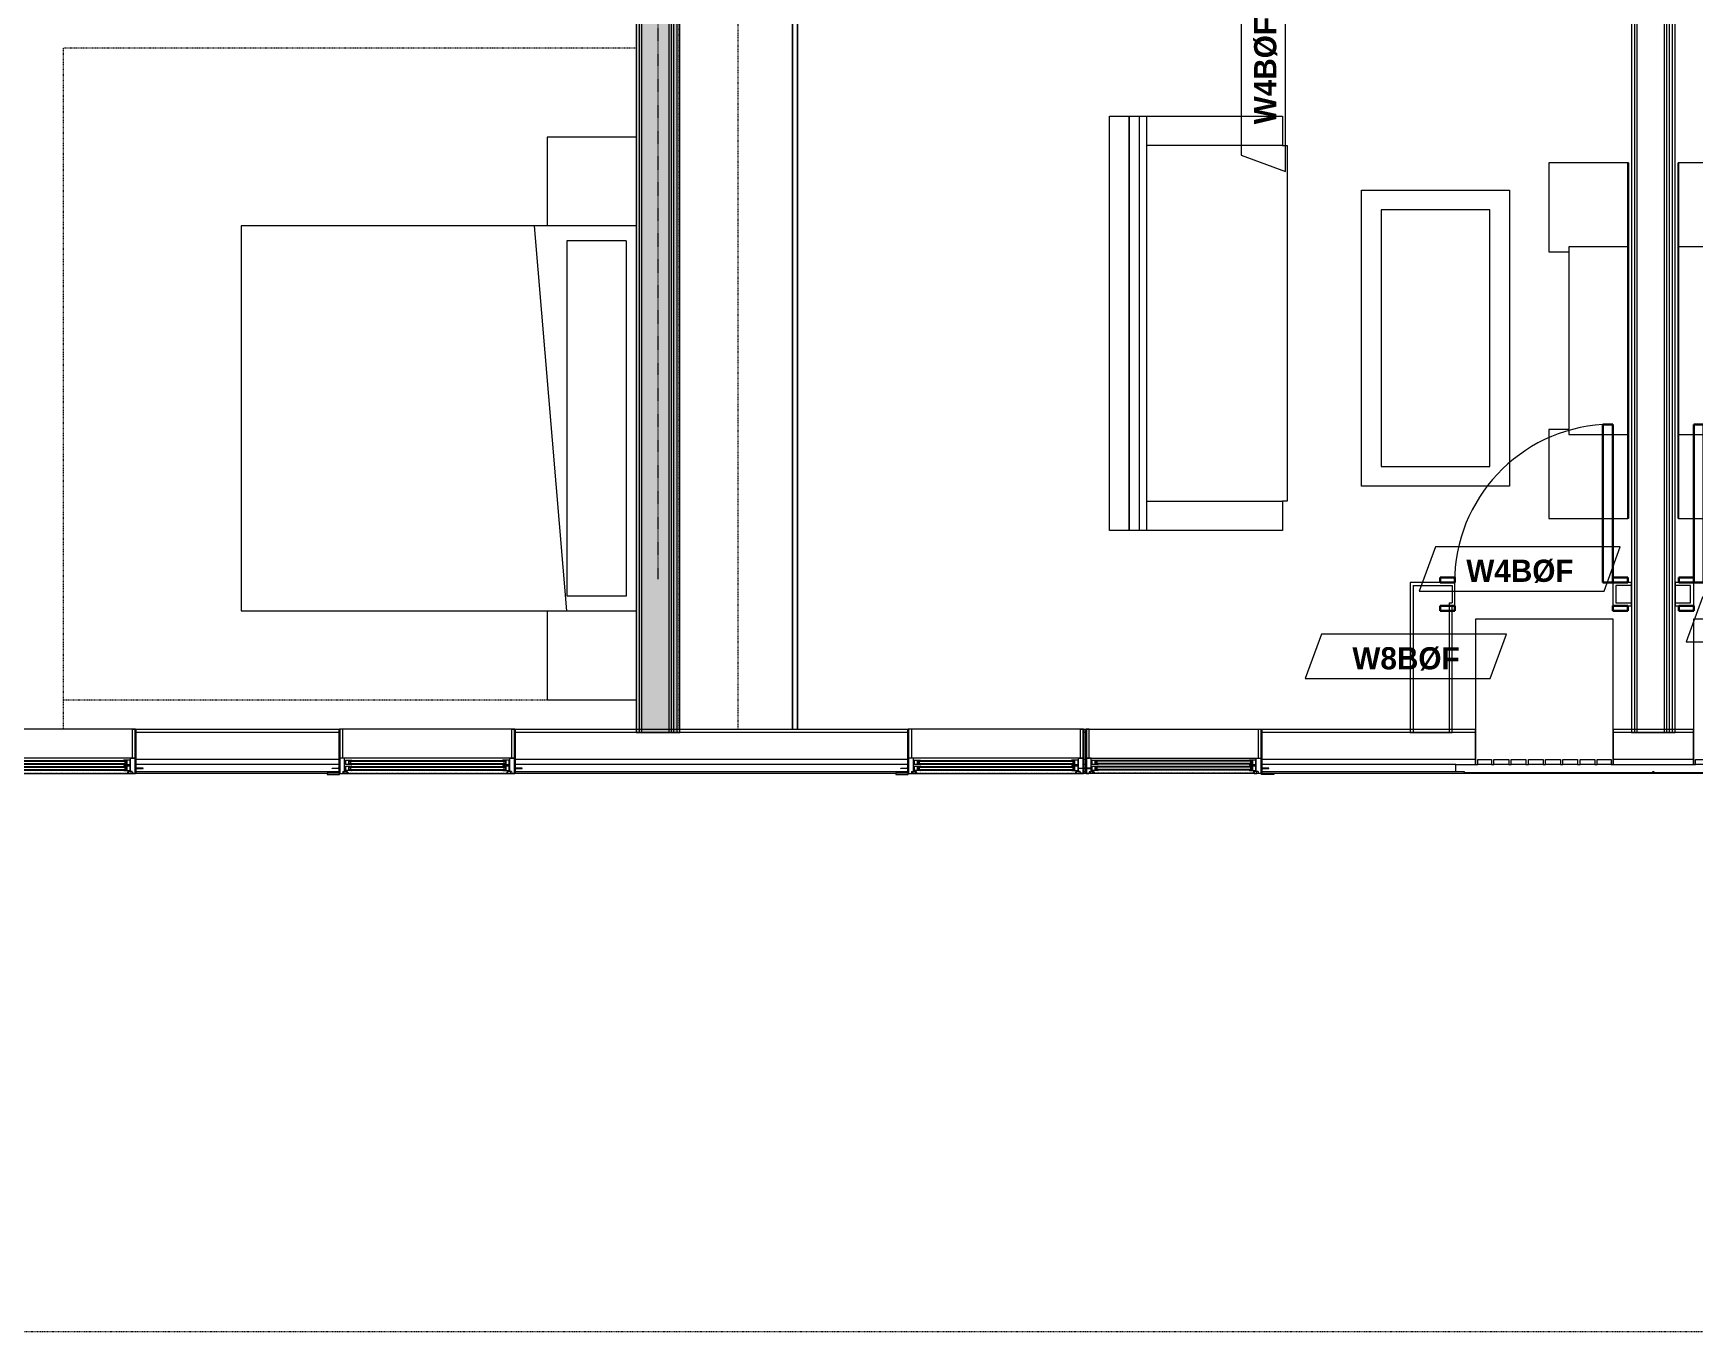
# Model space of a CAD drawing. Header units: inches. Extents: x -4010 to -1872, y 9846 to 12241.
# Drawn here: x -3465.3 to -3128.9, y 9867 to 10130.1 of the extents above; entities that cross this region are included whole.
import ezdxf

# ---------------------------------------------------------------- set-up
doc = ezdxf.new("R2010")
doc.units = ezdxf.units.IN
doc.header["$MEASUREMENT"] = 0
for name, pattern in [('Aligning Line 1_8__2_', [0.25, 0.125, -0.125]), ('Dash', [0.25, 0.125, -0.125]), ('Dash 3_32_', [0.1875, 0.09375, -0.09375])]:
    doc.linetypes.add(name, pattern=pattern)
for name, color, linetype, lineweight in [('0-1', 7, 'Continuous', 5), ('0-2', 7, 'Continuous', 9), ('A-DETL-1', 90, 'Dash 3_32_', 18), ('A-DETL-GENF-HDLN-1', 7, 'Dash', 9), ('A-DETL-GENF-HDLN-2', 1, 'Continuous', 18), ('A-DOOR-3', 31, 'Continuous', 9), ('A-DOOR-4', 31, 'Continuous', 30), ('A-DOOR-FRAM-3', 31, 'Continuous', 30), ('A-GENM-1', 7, 'Continuous', 9), ('A-GLAZ', 151, 'Continuous', 18), ('A-GLAZ-1', 10, 'Continuous', 30), ('A-GLAZ-2', 7, 'Continuous', 9), ('A-WALL', 113, 'Continuous', 18), ('A-WALL-1', 7, 'Continuous', 9), ('A-WALL-2', 250, 'Continuous', 18), ('A-WALL-3', 113, 'Continuous', 9), ('A-WALL-IDEN', 211, 'Continuous', 9), ('G-ANNO-SYMB-2', 147, 'Aligning Line 1_8__2_', 9), ('I-FURN', 30, 'Continuous', 9), ('I-FURN-HDLN', 30, 'Dash', 9), ('I-WALL-1', 21, 'Continuous', 18), ('I-WALL-2', 241, 'Continuous', 5), ('I-WALL-3', 7, 'Continuous', 9), ('I-WALL-4', 2, 'Continuous', 9), ('Q-CASE', 31, 'Continuous', 9), ('Q-CASE-HDLN', 31, 'Dash', 9)]:
    doc.layers.add(name, color=color, linetype=linetype, lineweight=lineweight)
doc.styles.add('Century Gothic_B', font='GOTHICB.TTF', dxfattribs={"height": 4.5})

# ---------------------------------------------------------------- blocks, each defined once
blk = doc.blocks.new('V-Series_EWC4_SPVU_RFA_2015 - 2ND AND 3RD FLOOR-2226480-UNITS PLANS - 3RD FLOOR')
at = {"layer": 'A-GENM-1'}
for p, q in [((-3829.54, 11738.59), (-3858.97, 11738.59)), ((-3858.97, 11738.59), (-3858.97, 11738.15)), ((-3858.97, 11735.36), (-3858.97, 11738.15)), ((-3858.97, 11738.15), (-3857.97, 11738.15)), ((-3857.97, 11738.15), (-3857.97, 11735.36)), ((-3829.54, 11710.71), (-3829.54, 11738.59)), ((-3857.97, 11735.36), (-3858.97, 11735.36)), ((-3858.97, 11735.36), (-3858.97, 11734.86)), ((-3858.97, 11731.87), (-3858.97, 11734.86)), ((-3858.97, 11734.86), (-3857.97, 11734.86)), ((-3857.97, 11734.86), (-3857.97, 11731.87)), ((-3857.97, 11731.87), (-3858.97, 11731.87)), ((-3858.97, 11731.87), (-3858.97, 11731.37)), ((-3858.97, 11728.39), (-3858.97, 11731.37)), ((-3858.97, 11731.37), (-3857.97, 11731.37)), ((-3857.97, 11731.37), (-3857.97, 11728.39)), ((-3857.97, 11728.39), (-3858.97, 11728.39)), ((-3858.97, 11728.39), (-3858.97, 11727.89)), ((-3858.97, 11724.9), (-3858.97, 11727.89)), ((-3858.97, 11727.89), (-3857.97, 11727.89)), ((-3857.97, 11724.9), (-3858.97, 11724.9)), ((-3858.97, 11724.9), (-3858.97, 11724.4)), ((-3857.97, 11727.89), (-3857.97, 11724.9)), ((-3858.97, 11721.42), (-3858.97, 11724.4)), ((-3858.97, 11724.4), (-3857.97, 11724.4)), ((-3857.97, 11721.42), (-3858.97, 11721.42)), ((-3858.97, 11721.42), (-3858.97, 11720.92)), ((-3857.97, 11724.4), (-3857.97, 11721.42)), ((-3858.97, 11717.93), (-3858.97, 11720.92)), ((-3858.97, 11720.92), (-3857.97, 11720.92)), ((-3857.97, 11717.93), (-3858.97, 11717.93)), ((-3858.97, 11717.93), (-3858.97, 11717.43)), ((-3857.97, 11720.92), (-3857.97, 11717.93)), ((-3858.97, 11714.45), (-3858.97, 11717.43)), ((-3858.97, 11717.43), (-3857.97, 11717.43)), ((-3857.97, 11717.43), (-3857.97, 11714.45)), ((-3857.97, 11714.45), (-3858.97, 11714.45)), ((-3858.97, 11714.45), (-3858.97, 11713.95)), ((-3858.97, 11711.15), (-3858.97, 11713.95)), ((-3858.97, 11713.95), (-3857.97, 11713.95)), ((-3857.97, 11711.15), (-3858.97, 11711.15)), ((-3858.97, 11711.15), (-3858.97, 11710.71)), ((-3857.97, 11713.95), (-3857.97, 11711.15)), ((-3858.97, 11710.71), (-3829.54, 11710.71))]:
    blk.add_line(p, q, dxfattribs=at)
blk = doc.blocks.new('Perforated Panel at Magic-Pak - hvac panel - 3rd floor-2505079-UNITS PLANS - 3RD FLOOR')
at = {"layer": 'A-GLAZ-2'}
for p, q in [((19.01, 4.44), (-19.01, 4.44)), ((-19.01, 4.37), (19.01, 4.37))]:
    blk.add_line(p, q, dxfattribs=at)
blk = doc.blocks.new('Window-Double_Hung-Marvin-Essential - ESDH3066 - 3rd floor-3033832-UNITS PLANS - 3RD FLOOR')
at = {"layer": 'A-DETL-GENF-HDLN-1'}
blk.add_line((16.1, 4.47), (-16.5, 4.47), dxfattribs=at)
at = {"layer": 'A-DETL-GENF-HDLN-2'}
for p, q in [((-19.25, 3.48), (-19.25, 3.44)), ((-17.75, 3.48), (-19.25, 3.48)), ((-19.25, 3.44), (-17.9, 3.44)), ((-17.9, 3.44), (-17.9, 3.33)), ((-17.75, 4.53), (-17.16, 4.53)), ((-17.75, 4.53), (-17.75, 1.44)), ((-17.08, 4.12), (-17.16, 4.53)), ((-17.08, 4.12), (-16.19, 4.12)), ((-16.85, 4.5), (-16.85, 4.12)), ((-16.3, 4.5), (-16.85, 4.5)), ((-16.38, 4.02), (-16.72, 4.02)), ((-16.72, 4.02), (-16.72, 1.44)), ((-15.34, 3.94), (-16.56, 3.94)), ((-16.56, 3), (-16.56, 3.94)), ((-16.38, 4.12), (-16.38, 4.02)), ((-16.3, 4.26), (-16.3, 4.5)), ((-16.18, 4.26), (-16.3, 4.26)), ((-16.19, 4.22), (-16.1, 4.22)), ((-16.19, 4.12), (-16.19, 4.22)), ((-16.18, 4.47), (-16.1, 4.47)), ((-16.18, 4.47), (-16.18, 4.26)), ((-16.1, 4.22), (-16.1, 4.47)), ((-15.94, 3.12), (-15.94, 3.84)), ((-15.94, 3.84), (-15.28, 3.84)), ((-15.84, 3.13), (-15.84, 3.82)), ((-15.54, 3.26), (-15.54, 3.7)), ((-15.34, 3.94), (-15.28, 3.88)), ((-15.28, 3.84), (-15.28, 3.88)), ((15.34, 3.94), (15.28, 3.88)), ((15.28, 3.84), (15.28, 3.88)), ((15.94, 3.84), (15.28, 3.84)), ((15.34, 3.94), (16.56, 3.94)), ((15.54, 3.26), (15.54, 3.7)), ((15.84, 3.13), (15.84, 3.82)), ((15.94, 3.12), (15.94, 3.84)), ((16.18, 4.47), (16.1, 4.47)), ((16.1, 4.22), (16.1, 4.47)), ((16.19, 4.22), (16.1, 4.22)), ((16.18, 4.47), (16.18, 4.26)), ((16.18, 4.26), (16.3, 4.26)), ((16.19, 4.12), (16.19, 4.22)), ((17.08, 4.12), (16.19, 4.12)), ((16.3, 4.26), (16.3, 4.5)), ((16.3, 4.5), (16.85, 4.5)), ((16.38, 4.12), (16.38, 4.02)), ((16.38, 4.02), (16.72, 4.02)), ((16.56, 3), (16.56, 3.94)), ((16.72, 4.02), (16.72, 1.44)), ((16.85, 4.5), (16.85, 4.12)), ((17.08, 4.12), (17.16, 4.53)), ((17.75, 4.53), (17.16, 4.53)), ((17.75, 4.53), (17.75, 1.44)), ((17.75, 3.48), (19.25, 3.48)), ((17.9, 3.44), (17.9, 3.33)), ((19.25, 3.44), (17.9, 3.44)), ((19.25, 3.48), (19.25, 3.44)), ((-17.9, 3.33), (-17.75, 3.33)), ((-16.72, 1.44), (-17.75, 1.44)), ((-17.13, 1.41), (-17.13, -4.44)), ((-16.56, 3), (-15.34, 3)), ((-15.34, 2.72), (-16.56, 2.72)), ((-16.56, 1.78), (-16.56, 2.72)), ((-16.56, 1.78), (-15.34, 1.78)), ((-15.28, 3.12), (-15.94, 3.12)), ((-15.94, 1.9), (-15.94, 2.62)), ((-15.94, 2.62), (-15.28, 2.62)), ((-15.28, 1.9), (-15.94, 1.9)), ((-15.84, 1.91), (-15.84, 2.6)), ((-15.54, 2.04), (-15.54, 2.48)), ((-15.34, 3), (-15.28, 3.06)), ((-15.34, 2.72), (-15.28, 2.66)), ((-15.34, 1.78), (-15.28, 1.84)), ((-15.28, 3.06), (-15.28, 3.12)), ((-15.28, 2.62), (-15.28, 2.66)), ((-15.28, 1.84), (-15.28, 1.9)), ((15.28, 3.06), (15.28, 3.12)), ((15.28, 3.12), (15.94, 3.12)), ((15.34, 3), (15.28, 3.06)), ((15.34, 2.72), (15.28, 2.66)), ((15.28, 2.62), (15.28, 2.66)), ((15.94, 2.62), (15.28, 2.62)), ((15.28, 1.84), (15.28, 1.9)), ((15.28, 1.9), (15.94, 1.9)), ((15.34, 1.78), (15.28, 1.84)), ((16.56, 3), (15.34, 3)), ((15.34, 2.72), (16.56, 2.72)), ((16.56, 1.78), (15.34, 1.78)), ((15.54, 2.04), (15.54, 2.48)), ((15.84, 1.91), (15.84, 2.6)), ((15.94, 1.9), (15.94, 2.62)), ((16.56, 1.78), (16.56, 2.72)), ((16.72, 1.44), (17.75, 1.44)), ((17.12, -4.44), (17.12, 1.41)), ((17.9, 3.33), (17.75, 3.33)), ((-17.13, -4.44), (-17.75, -4.44)), ((17.12, -4.44), (17.75, -4.44))]:
    blk.add_line(p, q, dxfattribs=at)
at = {"layer": 'A-GLAZ'}
for p, q in [((15.84, 3.82), (-15.84, 3.82)), ((15.84, 3.7), (-15.84, 3.7)), ((15.84, 3.26), (-15.84, 3.26)), ((15.84, 3.13), (-15.84, 3.13)), ((15.84, 2.6), (-15.84, 2.6)), ((15.84, 2.48), (-15.84, 2.48)), ((15.84, 2.04), (-15.84, 2.04)), ((15.84, 1.91), (-15.84, 1.91))]:
    blk.add_line(p, q, dxfattribs=at)
at = {"layer": 'A-GLAZ-1'}
for p, q in [((-17.75, 4.53), (-17.75, 1.44)), ((17.75, 1.44), (17.75, 4.53)), ((-17.75, 1.41), (-17.75, -4.44)), ((17.75, -4.44), (17.75, 1.41))]:
    blk.add_line(p, q, dxfattribs=at)
at = {"layer": 'A-GLAZ-2'}
for p, q in [((17.75, 4.53), (-17.75, 4.53)), ((20.27, 4.69), (17.75, 4.69)), ((17.75, 4.69), (17.75, 4.53)), ((17.75, 4.44), (20.27, 4.44)), ((20.27, 4.44), (20.27, 4.69)), ((-17.75, 1.44), (17.75, 1.44)), ((-17.75, -4.44), (17.75, -4.44))]:
    blk.add_line(p, q, dxfattribs=at)
blk = doc.blocks.new('Window-Double_Hung-Marvin-Essential - ESDH3066 - 3rd floor-3033829-UNITS PLANS - 3RD FLOOR')
at = {"layer": 'A-DETL-GENF-HDLN-1'}
blk.add_line((16.1, -4.47), (-16.5, -4.47), dxfattribs=at)
at = {"layer": 'A-DETL-GENF-HDLN-2'}
for p, q in [((-17.13, 4.44), (-17.75, 4.44)), ((-17.13, -1.41), (-17.13, 4.44)), ((17.12, 4.44), (17.75, 4.44)), ((17.12, 4.44), (17.12, -1.41)), ((-17.9, -3.44), (-17.9, -3.33)), ((-17.9, -3.33), (-17.75, -3.33)), ((-16.72, -1.44), (-17.75, -1.44)), ((-17.75, -4.53), (-17.75, -1.44)), ((-16.72, -4.02), (-16.72, -1.44)), ((-16.56, -1.78), (-15.34, -1.78)), ((-16.56, -1.78), (-16.56, -2.72)), ((-15.34, -2.72), (-16.56, -2.72)), ((-16.56, -3), (-15.34, -3)), ((-16.56, -3), (-16.56, -3.94)), ((-15.28, -1.9), (-15.94, -1.9)), ((-15.94, -1.9), (-15.94, -2.62)), ((-15.94, -2.62), (-15.28, -2.62)), ((-15.28, -3.12), (-15.94, -3.12)), ((-15.94, -3.12), (-15.94, -3.84)), ((-15.84, -1.91), (-15.84, -2.6)), ((-15.84, -3.13), (-15.84, -3.82)), ((-15.54, -2.04), (-15.54, -2.48)), ((-15.54, -3.26), (-15.54, -3.7)), ((-15.34, -1.78), (-15.28, -1.84)), ((-15.34, -2.72), (-15.28, -2.66)), ((-15.34, -3), (-15.28, -3.06)), ((-15.28, -1.84), (-15.28, -1.9)), ((-15.28, -2.62), (-15.28, -2.66)), ((-15.28, -3.06), (-15.28, -3.12)), ((15.34, -1.78), (15.28, -1.84)), ((15.28, -1.84), (15.28, -1.9)), ((15.28, -1.9), (15.94, -1.9)), ((15.28, -2.62), (15.28, -2.66)), ((15.94, -2.62), (15.28, -2.62)), ((15.34, -2.72), (15.28, -2.66)), ((15.34, -3), (15.28, -3.06)), ((15.28, -3.06), (15.28, -3.12)), ((15.28, -3.12), (15.94, -3.12)), ((16.56, -1.78), (15.34, -1.78)), ((15.34, -2.72), (16.56, -2.72)), ((16.56, -3), (15.34, -3)), ((15.54, -2.04), (15.54, -2.48)), ((15.54, -3.26), (15.54, -3.7)), ((15.84, -1.91), (15.84, -2.6)), ((15.84, -3.13), (15.84, -3.82)), ((15.94, -1.9), (15.94, -2.62)), ((15.94, -3.12), (15.94, -3.84)), ((16.56, -1.78), (16.56, -2.72)), ((16.56, -3), (16.56, -3.94)), ((16.72, -4.02), (16.72, -1.44)), ((16.72, -1.44), (17.75, -1.44)), ((17.75, -4.53), (17.75, -1.44)), ((17.9, -3.33), (17.75, -3.33)), ((17.9, -3.44), (17.9, -3.33)), ((-19.25, -3.48), (-19.25, -3.44)), ((-19.25, -3.44), (-17.9, -3.44)), ((-17.75, -3.48), (-19.25, -3.48)), ((-17.75, -4.53), (-17.16, -4.53)), ((-17.08, -4.12), (-17.16, -4.53)), ((-17.08, -4.12), (-16.19, -4.12)), ((-16.85, -4.5), (-16.85, -4.12)), ((-16.3, -4.5), (-16.85, -4.5)), ((-16.38, -4.02), (-16.72, -4.02)), ((-15.34, -3.94), (-16.56, -3.94)), ((-16.38, -4.12), (-16.38, -4.02)), ((-16.18, -4.26), (-16.3, -4.26)), ((-16.3, -4.26), (-16.3, -4.5)), ((-16.19, -4.12), (-16.19, -4.22)), ((-16.19, -4.22), (-16.1, -4.22)), ((-16.18, -4.47), (-16.18, -4.26)), ((-16.18, -4.47), (-16.1, -4.47)), ((-16.1, -4.22), (-16.1, -4.47)), ((-15.94, -3.84), (-15.28, -3.84)), ((-15.34, -3.94), (-15.28, -3.88)), ((-15.28, -3.84), (-15.28, -3.88)), ((15.28, -3.84), (15.28, -3.88)), ((15.94, -3.84), (15.28, -3.84)), ((15.34, -3.94), (15.28, -3.88)), ((15.34, -3.94), (16.56, -3.94)), ((16.19, -4.22), (16.1, -4.22)), ((16.1, -4.22), (16.1, -4.47)), ((16.18, -4.47), (16.1, -4.47)), ((16.18, -4.47), (16.18, -4.26)), ((16.18, -4.26), (16.3, -4.26)), ((17.08, -4.12), (16.19, -4.12)), ((16.19, -4.12), (16.19, -4.22)), ((16.3, -4.26), (16.3, -4.5)), ((16.3, -4.5), (16.85, -4.5)), ((16.38, -4.12), (16.38, -4.02)), ((16.38, -4.02), (16.72, -4.02)), ((16.85, -4.5), (16.85, -4.12)), ((17.08, -4.12), (17.16, -4.53)), ((17.75, -4.53), (17.16, -4.53)), ((17.75, -3.48), (19.25, -3.48)), ((19.25, -3.44), (17.9, -3.44)), ((19.25, -3.48), (19.25, -3.44))]:
    blk.add_line(p, q, dxfattribs=at)
at = {"layer": 'A-GLAZ'}
for p, q in [((15.84, -1.91), (-15.84, -1.91)), ((15.84, -2.04), (-15.84, -2.04)), ((15.84, -2.48), (-15.84, -2.48)), ((15.84, -2.6), (-15.84, -2.6)), ((15.84, -3.13), (-15.84, -3.13)), ((15.84, -3.26), (-15.84, -3.26)), ((15.84, -3.7), (-15.84, -3.7)), ((15.84, -3.82), (-15.84, -3.82))]:
    blk.add_line(p, q, dxfattribs=at)
at = {"layer": 'A-GLAZ-1'}
for p, q in [((-17.75, -1.41), (-17.75, 4.44)), ((17.75, 4.44), (17.75, -1.41)), ((-17.75, -4.53), (-17.75, -1.44)), ((17.75, -1.44), (17.75, -4.53))]:
    blk.add_line(p, q, dxfattribs=at)
at = {"layer": 'A-GLAZ-2'}
for p, q in [((-17.75, 4.44), (17.75, 4.44)), ((-17.75, -1.44), (17.75, -1.44)), ((17.75, -4.53), (-17.75, -4.53)), ((17.75, -4.44), (20.27, -4.44)), ((17.75, -4.69), (17.75, -4.53)), ((20.27, -4.69), (17.75, -4.69)), ((20.27, -4.44), (20.27, -4.69))]:
    blk.add_line(p, q, dxfattribs=at)
blk = doc.blocks.new('CTR - 1st Phase - Shell_rvt-1-UNITS PLANS - 3RD FLOOR')
at = {"layer": 'A-WALL-1'}
for p, q in [((-3403.21, 9989.06), (-3444.51, 9989.06)), ((-3288.01, 9989.06), (-3367.71, 9989.06)), ((-3252.01, 9989.06), (-3252.51, 9989.06)), ((-3173.12, 9989.06), (-3216.51, 9989.06)), ((-3173.12, 9981.94), (-3173.12, 9989.06)), ((-3129, 9989.06), (-3145.25, 9989.06)), ((-3145.25, 9989.06), (-3145.25, 9981.94)), ((-3129, 9981.94), (-3129, 9989.06)), ((-3444.51, 9983.22), (-3444.51, 9983.19)), ((-3403.21, 9983.19), (-3403.21, 9983.22)), ((-3367.71, 9983.22), (-3367.71, 9983.19)), ((-3288.01, 9983.19), (-3288.01, 9983.22)), ((-3252.51, 9983.22), (-3252.51, 9983.19)), ((-3252.01, 9983.19), (-3252.01, 9983.22)), ((-3216.51, 9983.22), (-3216.51, 9983.19)), ((-3444.51, 9980.19), (-3405.74, 9980.19)), ((-3367.71, 9980.19), (-3290.54, 9980.19)), ((-3252.51, 9980.19), (-3252.01, 9980.19)), ((-3213.99, 9980.19), (-3175.34, 9980.19)), ((-3177.09, 9980.44), (-3177.09, 9981.94)), ((-3177.09, 9981.94), (-3173.12, 9981.94)), ((-3175.34, 9980.44), (-3177.09, 9980.44)), ((-3175.34, 9980.19), (-3175.34, 9980.44)), ((-3145.25, 9981.94), (-3129, 9981.94)), ((-3136.94, 9980.44), (-3137.31, 9980.44)), ((-3137.31, 9980.44), (-3137.31, 9980.19)), ((-3137.31, 9980.19), (-3136.94, 9980.19)), ((-3136.94, 9980.19), (-3136.94, 9980.44))]:
    blk.add_line(p, q, dxfattribs=at)
at = {"layer": 'A-WALL-2'}
for p, q in [((-3403.21, 9988.44), (-3444.51, 9988.44)), ((-3288.01, 9988.44), (-3367.71, 9988.44)), ((-3252.01, 9988.44), (-3252.51, 9988.44)), ((-3173.12, 9988.44), (-3216.51, 9988.44)), ((-3129, 9988.44), (-3145.25, 9988.44)), ((-3403.21, 9982.94), (-3444.51, 9982.94)), ((-3288.01, 9982.94), (-3367.71, 9982.94)), ((-3252.01, 9982.94), (-3252.51, 9982.94)), ((-3173.12, 9982.94), (-3216.51, 9982.94)), ((-3129, 9982.94), (-3145.25, 9982.94)), ((-3403.21, 9981.94), (-3444.51, 9981.94)), ((-3403.21, 9980.44), (-3444.51, 9980.44)), ((-3288.01, 9981.94), (-3367.71, 9981.94)), ((-3288.01, 9980.44), (-3367.71, 9980.44)), ((-3252.01, 9981.94), (-3252.51, 9981.94)), ((-3252.01, 9980.44), (-3252.51, 9980.44)), ((-3177.09, 9981.94), (-3216.51, 9981.94)), ((-3177.09, 9980.44), (-3216.51, 9980.44))]:
    blk.add_line(p, q, dxfattribs=at)
at = {"layer": '0-2'}
for name, p, rotation in [('V-Series_EWC4_SPVU_RFA_2015 - 2ND AND 3RD FLOOR-2226480-UNITS PLANS - 3RD FLOOR', (8565.47, 13840.91), 90.00000000000026), ('V-Series_EWC4_SPVU_RFA_2015 - 2ND AND 3RD FLOOR-2226480-UNITS PLANS - 3RD FLOOR', (8609.59, 13840.91), 90.00000000000026), ('Window-Double_Hung-Marvin-Essential - ESDH3066 - 3rd floor-3033832-UNITS PLANS - 3RD FLOOR', (-3462.26, 9984.63), 180), ('Window-Double_Hung-Marvin-Essential - ESDH3066 - 3rd floor-3033832-UNITS PLANS - 3RD FLOOR', (-3385.46, 9984.63), 180), ('Window-Double_Hung-Marvin-Essential - ESDH3066 - 3rd floor-3033832-UNITS PLANS - 3RD FLOOR', (-3270.26, 9984.63), 180), ('Perforated Panel at Magic-Pak - hvac panel - 3rd floor-2505079-UNITS PLANS - 3RD FLOOR', (-3156.32, 9984.63), 180), ('Perforated Panel at Magic-Pak - hvac panel - 3rd floor-2505079-UNITS PLANS - 3RD FLOOR', (-3117.92, 9984.63), 180)]:
    blk.add_blockref(name, p, dxfattribs=dict(at, rotation=rotation))
blk.add_blockref('Window-Double_Hung-Marvin-Essential - ESDH3066 - 3rd floor-3033829-UNITS PLANS - 3RD FLOOR', (-3234.26, 9984.63), dxfattribs=at)
blk = doc.blocks.new('CTR - 1st Phase - Common Walls_rvt-1-UNITS PLANS - 3RD FLOOR')
at = {"layer": 'I-WALL-1'}
blk.add_hatch(color=256, dxfattribs=at).paths.add_polyline_path([(-3334.91, 9988.44), (-3334.29, 9988.44), (-3334.29, 10373.41), (-3334.91, 10373.41), (-3334.91, 9995.9)], flags=0)
at = {"layer": 'I-WALL-2'}
for points in [[(-3342.54, 9988.44), (-3342.54, 10374.04), (-3343.16, 10374.04), (-3343.16, 9988.44)], [(-3342.04, 9988.44), (-3342.04, 10374.04), (-3342.54, 10374.04), (-3342.54, 9988.44)], [(-3342.04, 9988.44), (-3336.54, 9988.44), (-3336.54, 10374.04), (-3342.04, 10374.04), (-3342.04, 9995.9)], [(-3336.04, 9988.44), (-3336.04, 10374.04), (-3336.54, 10374.04), (-3336.54, 9988.44)], [(-3335.54, 9988.44), (-3335.54, 10374.04), (-3336.04, 10374.04), (-3336.04, 9988.44)], [(-3335.54, 9988.44), (-3334.91, 9988.44), (-3334.91, 10374.04), (-3335.54, 10374.04), (-3335.54, 9995.9)]]:
    blk.add_hatch(color=256, dxfattribs=at).paths.add_polyline_path(points, flags=0)
at = {"layer": 'A-WALL-2'}
for p, q in [((-3342.54, 10373.41), (-3342.54, 9988.44)), ((-3342.04, 10373.41), (-3342.04, 9988.44)), ((-3336.54, 10373.41), (-3336.54, 9988.44)), ((-3336.04, 10373.41), (-3336.04, 9988.44)), ((-3335.54, 10373.41), (-3335.54, 9988.44)), ((-3334.91, 10373.41), (-3334.91, 9988.44)), ((-3140.94, 10355.41), (-3140.94, 9988.44)), ((-3140.44, 10355.41), (-3140.44, 9988.44)), ((-3134.94, 10355.41), (-3134.94, 9988.44)), ((-3134.44, 10355.41), (-3134.44, 9988.44)), ((-3133.94, 10355.41), (-3133.94, 9988.44)), ((-3133.31, 10355.41), (-3133.31, 9988.44))]:
    blk.add_line(p, q, dxfattribs=at)
at = {"layer": 'I-WALL-3'}
for p, q in [((-3141.56, 10355.41), (-3141.56, 9988.44)), ((-3132.69, 9988.44), (-3132.69, 10355.41)), ((-3334.29, 9988.44), (-3334.29, 10337.29)), ((-3343.16, 10246.6), (-3343.16, 9988.44)), ((-3343.16, 9988.44), (-3334.29, 9988.44)), ((-3141.56, 9988.44), (-3132.69, 9988.44))]:
    blk.add_line(p, q, dxfattribs=at)
blk = doc.blocks.new('CTR - 1st Phase - Structure_rvt-1-UNITS PLANS - 3RD FLOOR')
at = {"layer": 'G-ANNO-SYMB-2'}
blk.add_line((-1904.06, 9867.01), (-3864.19, 9867.01), dxfattribs=at)
blk = doc.blocks.new('Bed-Standard - King 78_ x 80_-V13-UNITS PLANS - 3RD FLOOR')
at = {"layer": 'I-FURN'}
for p, q in [((-28.31, 38.2), (-28.31, -41.8)), ((49.69, -41.8), (49.69, 38.2)), ((-25.31, 36.2), (-25.31, 24.2)), ((-25.31, 36.2), (46.69, 36.2)), ((46.69, 36.2), (46.69, 24.2)), ((49.69, 24.2), (-28.31, 17.63)), ((-25.31, 24.2), (46.69, 24.2)), ((-28.31, -41.8), (49.69, -41.8))]:
    blk.add_line(p, q, dxfattribs=at)
at = {"layer": 'I-FURN-HDLN'}
for p, q in [((-64.31, 38.2), (-64.31, -77.8)), ((67.69, -77.8), (67.69, 38.2)), ((-64.31, -77.8), (73.69, -77.8))]:
    blk.add_line(p, q, dxfattribs=at)
blk = doc.blocks.new('Table-Night Stand - 18_ x 18_ x 24_-V21-UNITS PLANS - 3RD FLOOR')
at = {"layer": 'I-FURN'}
for p, q in [((18.15, 0), (18.15, 18)), ((0.15, 0), (18.15, 0))]:
    blk.add_line(p, q, dxfattribs=at)
blk = doc.blocks.new('Table-Night Stand - 18_ x 18_ x 24_-V22-UNITS PLANS - 3RD FLOOR')
at = {"layer": 'I-FURN'}
for p, q in [((0.15, 18), (0.15, 0)), ((0.15, 0), (18.15, 0))]:
    blk.add_line(p, q, dxfattribs=at)
blk = doc.blocks.new('Entertainment_Center_14771 - Entertainment_Center_14771-1352616-UNITS PLANS - 3RD FLOOR')
at = {"layer": 'I-FURN'}
for p, q in [((-36, 6.12), (-19, 6.12)), ((-36, 6), (-36, 6.12)), ((-19, 6), (-36, 6)), ((-19, 6), (-36, 6)), ((-36, 6), (-36, -10)), ((-19, 6.12), (19, 6.12)), ((-19, 6), (-19, 6.12)), ((19, 6), (-19, 6)), ((19, 6), (-19, 6)), ((-19, 6), (-19, -6)), ((19, 6.12), (36, 6.12)), ((19, 6.12), (19, 6)), ((36, 6), (19, 6)), ((19, -6), (19, 6)), ((36, 6), (19, 6)), ((36, 6), (36, 6.12)), ((36, -10), (36, 6)), ((-19, -6), (19, -6)), ((-18, -10), (-18, -6)), ((18, -6), (18, -10)), ((-36, -10), (-18, -10)), ((-35.34, -10), (-35.34, -10.03)), ((-35.34, -10.03), (-34.85, -10.03)), ((-34.85, -10.03), (-34.85, -10)), ((-19.66, -10), (-19.66, -10.03)), ((-19.66, -10.03), (-18.66, -10.03)), ((-18.66, -10.03), (-18.66, -10)), ((18, -10), (36, -10)), ((18.66, -10), (18.66, -10.03)), ((18.66, -10.03), (19.66, -10.03)), ((19.66, -10.03), (19.66, -10)), ((34.85, -10), (34.85, -10.03)), ((34.85, -10.03), (35.34, -10.03)), ((35.34, -10.03), (35.34, -10))]:
    blk.add_line(p, q, dxfattribs=at)
blk = doc.blocks.new('Entertainment_Center_14771 - Entertainment_Center_14771-3403083-UNITS PLANS - 3RD FLOOR')
at = {"layer": 'I-FURN'}
for p, q in [((-18, 10), (-36, 10)), ((-36, 10), (-36, -6)), ((-34.85, 10.03), (-35.34, 10.03)), ((-35.34, 10.03), (-35.34, 10)), ((-34.85, 10), (-34.85, 10.03)), ((-18.66, 10.03), (-19.66, 10.03)), ((-19.66, 10.03), (-19.66, 10)), ((-18.66, 10), (-18.66, 10.03)), ((-18, 6), (-18, 10)), ((36, 10), (18, 10)), ((18, 10), (18, 6)), ((18.66, 10.03), (18.66, 10)), ((19.66, 10.03), (18.66, 10.03)), ((19.66, 10), (19.66, 10.03)), ((35.34, 10.03), (34.85, 10.03)), ((34.85, 10.03), (34.85, 10)), ((35.34, 10), (35.34, 10.03)), ((36, -6), (36, 10)), ((19, 6), (-19, 6)), ((-19, 6), (-19, -6)), ((19, -6), (19, 6)), ((-36, -6), (-19, -6)), ((-36, -6.12), (-36, -6)), ((-36, -6), (-19, -6)), ((-19, -6.12), (-36, -6.12)), ((-19, -6), (19, -6)), ((-19, -6.12), (-19, -6)), ((-19, -6), (19, -6)), ((19, -6.12), (-19, -6.12)), ((19, -6), (36, -6)), ((19, -6), (19, -6.12)), ((19, -6), (36, -6)), ((36, -6.12), (19, -6.12)), ((36, -6.12), (36, -6))]:
    blk.add_line(p, q, dxfattribs=at)
blk = doc.blocks.new('Couch-Both_Arms-Generic - 1-1372852-UNITS PLANS - 3RD FLOOR')
at = {"layer": 'I-FURN'}
for p, q in [((-42, 17.5), (-36, 17.5)), ((-42, -10), (-42, 17.5)), ((-36, 18.5), (36, 18.5)), ((-36, 17.5), (-36, 18.5)), ((-36, 17.5), (-36, -10)), ((36, 18.5), (36, 17.5)), ((36, 17.5), (42, 17.5)), ((36, -10), (36, 17.5)), ((42, 17.5), (42, -10)), ((-42, -10), (42, -10)), ((-42, -13.5), (-42, -10)), ((42, -10), (42, -13.5)), ((-42, -11.5), (42, -11.5)), ((-42, -13.5), (42, -13.5)), ((-42, -17.5), (-42, -13.5)), ((42, -13.5), (-42, -13.5)), ((42, -13.5), (42, -17.5)), ((42, -17.5), (-42, -17.5))]:
    blk.add_line(p, q, dxfattribs=at)
blk = doc.blocks.new('Table-Coffee - one-1372853-UNITS PLANS - 3RD FLOOR')
at = {"layer": 'I-FURN'}
for p, q in [((-29.28, 11.25), (30.72, 11.25)), ((-29.28, -18.75), (-29.28, 11.25)), ((30.72, 11.25), (30.72, -18.75)), ((26.72, 7.25), (-25.28, 7.25)), ((-25.28, 7.25), (-25.28, -14.75)), ((26.72, -14.75), (26.72, 7.25)), ((-25.28, -14.75), (26.72, -14.75)), ((30.72, -18.75), (-29.28, -18.75))]:
    blk.add_line(p, q, dxfattribs=at)
blk = doc.blocks.new('SWING - SINGLE - FLUSH - 32_ x 80_ - MAGIC PAK DOOR - ACOUSTICAL SEAL-3930378-UNITS PLANS - 3RD FLOOR')
at = {"layer": 'A-DOOR-3'}
blk.add_arc((16, -2.37), 32.07, 180, 266.4241, dxfattribs=at)
at = {"layer": 'A-DOOR-4'}
for p, q in [((14, -2.37), (14, -34.38)), ((16, -2.37), (14, -2.37)), ((16, -2.37), (16, -34.38)), ((16, -34.38), (14, -34.38))]:
    blk.add_line(p, q, dxfattribs=at)
at = {"layer": 'A-DOOR-FRAM-3'}
for p, q in [((-19, 2.38), (-19, 3.38)), ((-19, 3.38), (-16, 3.38)), ((-16, 3.38), (-16, 2.38)), ((16, 2.38), (16, 3.38)), ((16, 3.38), (19, 3.38)), ((19, 3.38), (19, 2.38)), ((-16, 2.38), (-19, 2.38)), ((19, 2.38), (16, 2.38)), ((-19, -2.37), (-16, -2.37)), ((-19, -3.37), (-19, -2.37)), ((-16, -2.37), (-16, -3.37)), ((16, -2.37), (19, -2.37)), ((16, -3.37), (16, -2.37)), ((19, -2.37), (19, -3.37)), ((-16, -3.37), (-19, -3.37)), ((19, -3.37), (16, -3.37))]:
    blk.add_line(p, q, dxfattribs=at)
blk = doc.blocks.new('SWING - SINGLE - FLUSH - 32_ x 80_ - MAGIC PAK DOOR - ACOUSTICAL SEAL-3931467-UNITS PLANS - 3RD FLOOR')
at = {"layer": 'A-DOOR-3'}
blk.add_arc((16, 2.37), 32.07, 93.5759, 180, dxfattribs=at)
at = {"layer": 'A-DOOR-4'}
for p, q in [((14, 2.37), (14, 34.38)), ((16, 34.38), (14, 34.38)), ((16, 2.37), (16, 34.38)), ((16, 2.37), (14, 2.37))]:
    blk.add_line(p, q, dxfattribs=at)
at = {"layer": 'A-DOOR-FRAM-3'}
for p, q in [((-16, 3.37), (-19, 3.37)), ((-19, 3.37), (-19, 2.37)), ((-16, 2.37), (-16, 3.37)), ((19, 3.37), (16, 3.37)), ((16, 3.37), (16, 2.37)), ((19, 2.37), (19, 3.37)), ((-19, 2.37), (-16, 2.37)), ((16, 2.37), (19, 2.37)), ((-16, -2.38), (-19, -2.38)), ((-19, -2.38), (-19, -3.38)), ((-16, -3.38), (-16, -2.38)), ((19, -2.38), (16, -2.38)), ((16, -2.38), (16, -3.38)), ((19, -3.38), (19, -2.38)), ((-19, -3.38), (-16, -3.38)), ((16, -3.38), (19, -3.38))]:
    blk.add_line(p, q, dxfattribs=at)
blk = doc.blocks.new('OD_CW_Base Cabinet - OD_CW_Base Cabinet-V49-UNITS PLANS - 3RD FLOOR')
at = {"layer": 'Q-CASE'}
for p, q in [((0.74, 1), (191.34, 1)), ((191.34, 1), (0.74, 1)), ((0.74, 0), (191.34, 0)), ((191.34, 0), (0.74, 0))]:
    blk.add_line(p, q, dxfattribs=at)
blk = doc.blocks.new('OD_CW_Upper Cabinet - OD_CW_Upper Cabinet-3856838-UNITS PLANS - 3RD FLOOR')
at = {"layer": 'Q-CASE-HDLN'}
for p, q in [((191.34, 24), (0.74, 24)), ((0.74, 24), (0.74, 12)), ((191.34, 12), (191.34, 24)), ((0.74, 12), (191.34, 12))]:
    blk.add_line(p, q, dxfattribs=at)
blk = doc.blocks.new('Wall Tag - Arch Wall-3956453-UNITS PLANS - 3RD FLOOR')
at = {"layer": 'A-WALL-IDEN'}
for p, q in [((-0.3561, 0.0937), (-0.4244, -0.0937)), ((0.4244, 0.0937), (-0.3561, 0.0937)), ((0.3561, -0.0937), (0.4244, 0.0937)), ((-0.4244, -0.0937), (0.3561, -0.0937))]:
    blk.add_line(p, q, dxfattribs=at)

msp = doc.modelspace()

# ---------------------------------------------------------------- linework, layer by layer
at = {"layer": 'A-DETL-1'}
msp.add_line((-3338.72374, 10373.4144), (-3338.72374, 10019.4144), dxfattribs=at)
at = {"layer": 'A-WALL'}
for p, q in [((-3185.74874, 10018.1894), (-3185.74874, 9988.4394)), ((-3185.74874, 10018.1894), (-3177.87374, 10018.1894)), ((-3144.68624, 10018.1894), (-3144.68624, 10014.6894)), ((-3141.56124, 10018.1894), (-3144.68624, 10018.1894)), ((-3129.56124, 10018.1894), (-3132.68624, 10018.1894)), ((-3129.56124, 10014.6894), (-3129.56124, 10018.1894)), ((-3178.49874, 10014.6894), (-3178.49874, 9988.4394)), ((-3178.49874, 10014.6894), (-3177.87374, 10014.6894)), ((-3144.68624, 10014.6894), (-3141.56124, 10014.6894)), ((-3132.68624, 10014.6894), (-3129.56124, 10014.6894))]:
    msp.add_line(p, q, dxfattribs=at)
at = {"layer": 'A-WALL-3'}
for p, q in [((-3177.31124, 10018.8144), (-3177.87374, 10018.8144)), ((-3177.87374, 10018.1894), (-3177.87374, 10014.6894)), ((-3177.31124, 10014.0644), (-3177.31124, 10018.8144)), ((-3141.56124, 10018.8144), (-3145.31124, 10018.8144)), ((-3145.31124, 10018.8144), (-3145.31124, 10014.0644)), ((-3141.56124, 10014.0644), (-3141.56124, 10018.8144)), ((-3128.93624, 10018.8144), (-3132.68624, 10018.8144)), ((-3132.68624, 10018.8144), (-3132.68624, 10014.0644)), ((-3128.93624, 10014.0644), (-3128.93624, 10018.8144)), ((-3177.87374, 10014.0644), (-3177.31124, 10014.0644)), ((-3145.31124, 10014.0644), (-3141.56124, 10014.0644)), ((-3132.68624, 10014.0644), (-3128.93624, 10014.0644))]:
    msp.add_line(p, q, dxfattribs=at)
at = {"layer": 'I-WALL-4'}
for p, q in [((-3177.87374, 10018.8144), (-3186.37374, 10018.8144)), ((-3186.37374, 10018.8144), (-3186.37374, 9988.4394)), ((-3177.87374, 9988.4394), (-3177.87374, 10014.0644)), ((-3186.37374, 9988.4394), (-3177.87374, 9988.4394))]:
    msp.add_line(p, q, dxfattribs=at)

# ---------------------------------------------------------------- block references
at = {"layer": '0-1'}
for name in ['CTR - 1st Phase - Common Walls_rvt-1-UNITS PLANS - 3RD FLOOR', 'CTR - 1st Phase - Shell_rvt-1-UNITS PLANS - 3RD FLOOR', 'CTR - 1st Phase - Structure_rvt-1-UNITS PLANS - 3RD FLOOR']:
    msp.add_blockref(name, (0, 0), dxfattribs=at)
at = {"layer": 'A-DOOR-3'}
msp.add_blockref('SWING - SINGLE - FLUSH - 32_ x 80_ - MAGIC PAK DOOR - ACOUSTICAL SEAL-3931467-UNITS PLANS - 3RD FLOOR', (-3161.31124, 10016.4394), dxfattribs=at)
at = {"layer": 'A-DOOR-3', "rotation": 180}
msp.add_blockref('SWING - SINGLE - FLUSH - 32_ x 80_ - MAGIC PAK DOOR - ACOUSTICAL SEAL-3930378-UNITS PLANS - 3RD FLOOR', (-3112.93624, 10016.4394), dxfattribs=at)
at = {"layer": 'A-WALL-IDEN', "xscale": 47.99999999999997, "yscale": 47.99999999999997, "zscale": 47.99999999999997, "rotation": 89.99999999999991}
msp.add_blockref('Wall Tag - Arch Wall-3956453-UNITS PLANS - 3RD FLOOR', (-3216.10391, 10122.46454), dxfattribs=at)
at = {"layer": 'A-WALL-IDEN', "xscale": 47.99999999999997, "yscale": 47.99999999999997, "zscale": 47.99999999999997}
for p in [(-3164.17432, 10021.56642), (-3110.07315, 10011.31237), (-3187.25076, 10003.83373)]:
    msp.add_blockref('Wall Tag - Arch Wall-3956453-UNITS PLANS - 3RD FLOOR', p, dxfattribs=at)
at = {"layer": 'I-FURN'}
for name, p, rotation in [('Bed-Standard - King 78_ x 80_-V13-UNITS PLANS - 3RD FLOOR', (-3381.36615, 10062.75292), 269.9999999999771), ('Couch-Both_Arms-Generic - 1-1372852-UNITS PLANS - 3RD FLOOR', (-3229.74874, 10071.31459), 270.0000000000203), ('Table-Night Stand - 18_ x 18_ x 24_-V22-UNITS PLANS - 3RD FLOOR', (-3361.16124, 10109.21139), 269.9999999999771), ('Entertainment_Center_14771 - Entertainment_Center_14771-3403083-UNITS PLANS - 3RD FLOOR', (-3148.24874, 10067.80432), 90.00000000002629), ('Entertainment_Center_14771 - Entertainment_Center_14771-1352616-UNITS PLANS - 3RD FLOOR', (-3125.99874, 10067.80432), 89.99999999997372), ('Table-Coffee - one-1372853-UNITS PLANS - 3RD FLOOR', (-3184.9972, 10067.59546), 90.0000000000165), ('Table-Night Stand - 18_ x 18_ x 24_-V21-UNITS PLANS - 3RD FLOOR', (-3361.16124, 10013.21139), 269.9999999999771)]:
    msp.add_blockref(name, p, dxfattribs=dict(at, rotation=rotation))
at = {"layer": 'Q-CASE'}
for name, rotation in [('OD_CW_Upper Cabinet - OD_CW_Upper Cabinet-3856838-UNITS PLANS - 3RD FLOOR', 90.0000000000159), ('OD_CW_Base Cabinet - OD_CW_Base Cabinet-V49-UNITS PLANS - 3RD FLOOR', 89.99999999999541)]:
    msp.add_blockref(name, (-3310.47374, 9988.32669), dxfattribs=dict(at, rotation=rotation))

# ---------------------------------------------------------------- texts
at = {"layer": 'A-WALL-IDEN', "insert": (-3217.97521, 10111.64065), "char_height": 4.5, "width": 26.058, "attachment_point": 1, "rotation": 90, "style": 'Century Gothic_B'}
msp.add_mtext('W4BØF', dxfattribs=at)
at = {"layer": 'A-WALL-IDEN', "char_height": 4.5, "width": 26.058, "attachment_point": 1, "style": 'Century Gothic_B'}
for s, insert in [('W4BØF', (-3174.9982, 10023.43772)), ('W8BØF', (-3198.07464, 10005.70503))]:
    msp.add_mtext(s, dxfattribs=dict(at, insert=insert))

doc.saveas('drawing.dxf')
